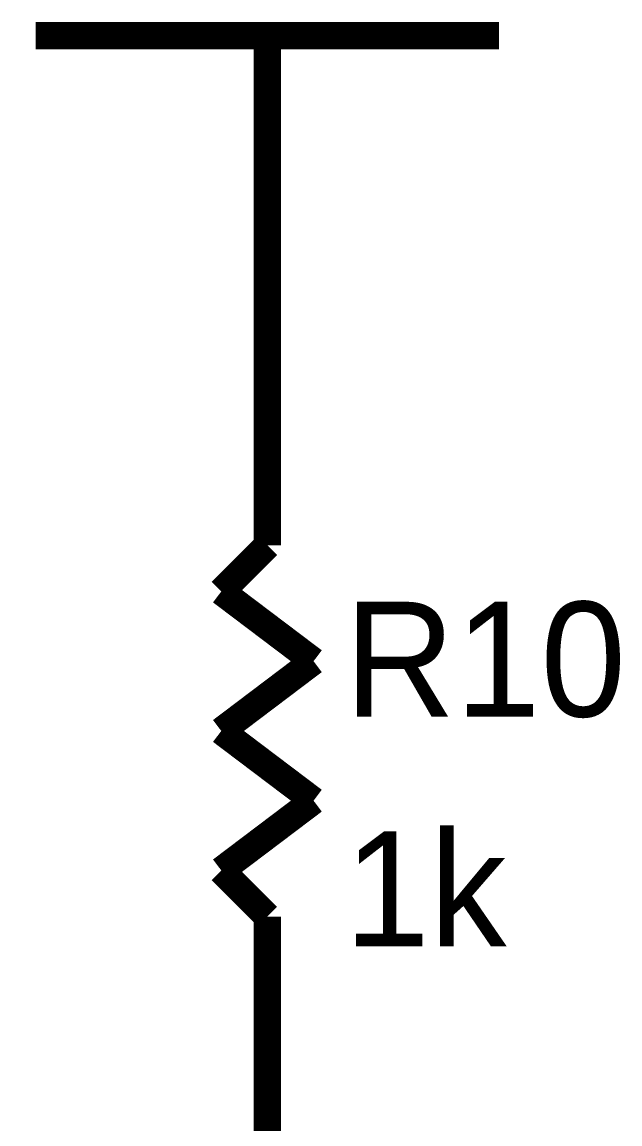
# Model space of a CAD drawing. Header units: millimetres. Extents: x 0 to 19, y 0 to 9.5.
# Drawn here: x 4.4943 to 4.7522, y 2.1304 to 2.6055 of the extents above; entities that cross this region are included whole.
import ezdxf

# ---------------------------------------------------------------- set-up
doc = ezdxf.new("R2010")
doc.units = ezdxf.units.MM
doc.header["$MEASUREMENT"] = 0
doc.layers.add('Sheet', color=255, linetype='Continuous')

msp = doc.modelspace()

# ---------------------------------------------------------------- linework, layer by layer
at = {"layer": 'Sheet', "const_width": 0.0118}
for points in [[(4.50021, 2.59959), (4.70004, 2.59959)], [(4.60013, 2.49967), (4.60013, 2.59959)], [(4.60013, 2.49967), (4.60013, 2.39976)], [(4.60013, 2.37986), (4.60013, 2.39976)], [(4.60013, 2.37986), (4.58023, 2.35997)], [(4.58023, 2.35997), (4.62002, 2.32991)], [(4.62002, 2.32991), (4.58023, 2.29984)], [(4.58023, 2.29984), (4.62002, 2.26978)], [(4.62002, 2.26978), (4.58023, 2.23972)], [(4.58023, 2.23972), (4.60013, 2.21982)], [(4.60013, 2.21982), (4.60013, 2.19993)], [(4.60013, 2.19993), (4.60013, 2.10001), (4.60013, 1.99965)]]:
    msp.add_lwpolyline(points, dxfattribs=at)

# ---------------------------------------------------------------- texts
at = {"layer": 'Sheet'}
for s, p in [('R10', (4.63328, 2.30603)), ('1k', (4.63328, 2.207))]:
    msp.add_text(s, height=0.049516, dxfattribs=at).set_placement(p)

doc.saveas('drawing.dxf')
